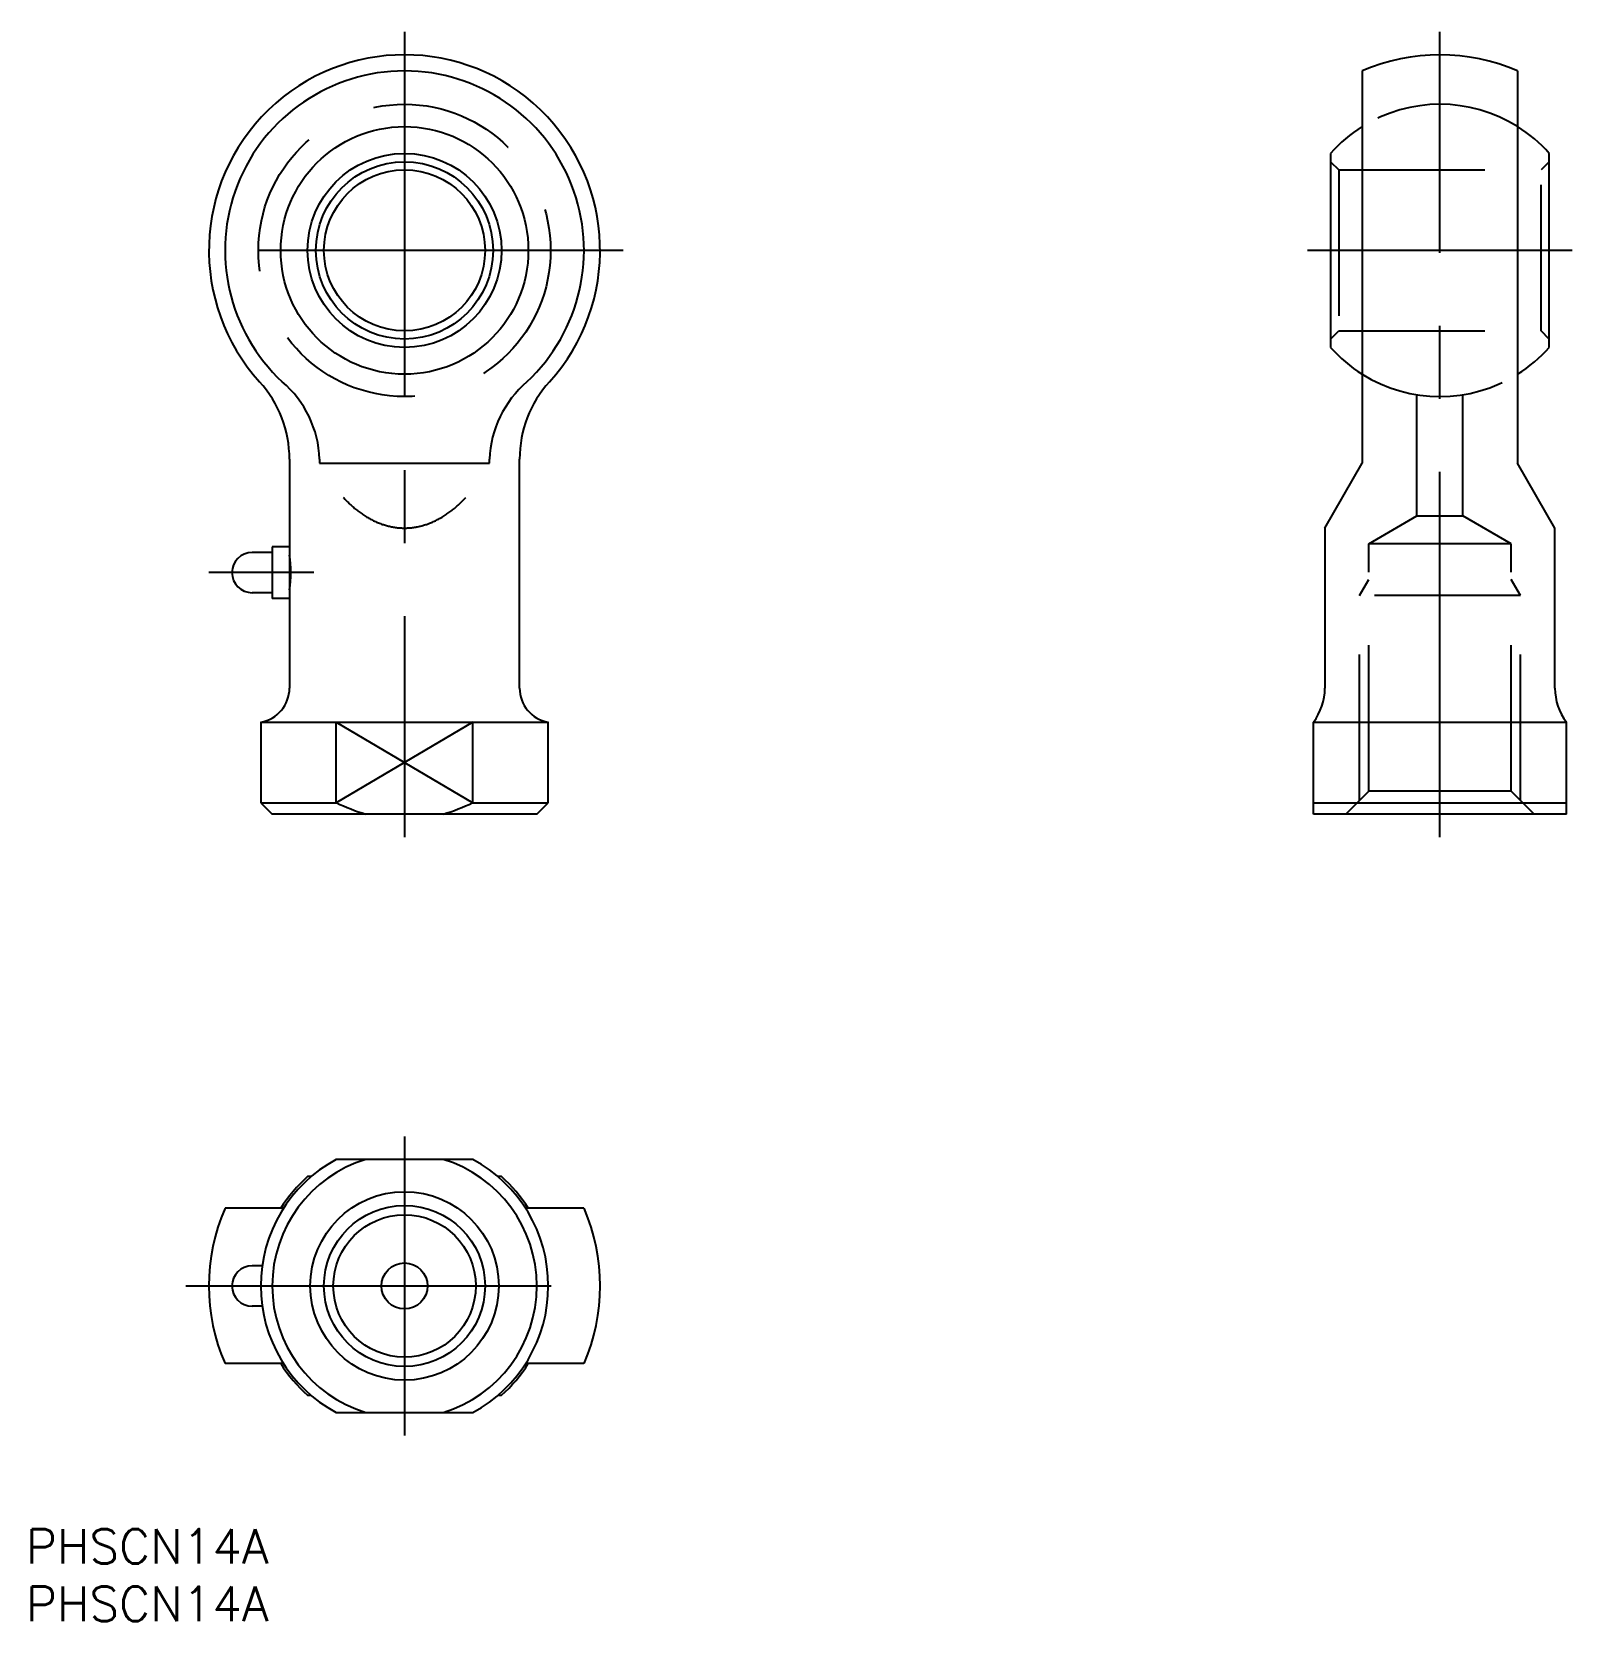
# Model space of a CAD drawing. Extents: x -32 to 102, y -29 to 109.
import ezdxf

# ---------------------------------------------------------------- set-up
doc = ezdxf.new("R2010")
doc.units = 0
doc.linetypes.add('CENTER', pattern=[50.8, 31.75, -6.35, 6.35, -6.35])
doc.linetypes.add('DASHED', pattern=[19.05, 12.7, -6.35])
doc.layers.get('0').update_dxf_attribs({"linetype": 'CONTINUOUS'})
doc.layers.add('CENTER', color=1, linetype='CENTER')
doc.styles.get("Standard").update_dxf_attribs({"font": 'txt.shx', "height": 3, "bigfont": 'bigfont.shx'})

msp = doc.modelspace()

# ---------------------------------------------------------------- linework, layer by layer
at = {"color": 7, "linetype": 'CONTINUOUS'}
for p, q in [((83.25, 105.6), (83.25, 71.5)), ((96.75, 105.6), (96.75, 71.5)), ((80.5, 98.43), (80.5, 81.57)), ((99.5, 81.57), (99.5, 98.43)), ((-10, 71.86), (-10, 51.96)), ((-7.38, 71.86), (-7.38, 71.5)), ((7.38, 71.5), (7.38, 71.86)), ((10, 51.96), (10, 71.86)), ((-7.38, 71.5), (7.38, 71.5)), ((80, 65.87), (83.25, 71.5)), ((100, 65.87), (96.75, 71.5)), ((80, 65.87), (80, 51.96)), ((100, 51.96), (100, 65.87)), ((-11.5, 63.75), (-13.25, 63.75)), ((-11.5, 64.25), (-11.5, 59.75)), ((-10, 64.25), (-11.5, 64.25)), ((-11.5, 60.25), (-13.25, 60.25)), ((-10, 59.75), (-11.5, 59.75)), ((-12.5, 49), (12.5, 49)), ((-12.5, 49), (-12.5, 42)), ((-5.94, 42), (-5.94, 49)), ((5.94, 42), (5.94, 49)), ((12.5, 42), (12.5, 49)), ((79, 49), (101, 49)), ((79, 41), (79, 49)), ((101, 41), (101, 49)), ((-12.5, 42), (-11.5, 41)), ((-12.5, 42), (-5.94, 42)), ((5.94, 42), (12.5, 42)), ((11.5, 41), (12.5, 42)), ((79, 42), (101, 42)), ((11.5, 41), (-11.5, 41)), ((101, 41), (79, 41)), ((5.94, 11), (-5.94, 11)), ((-8.12, 9.5), (-8.43, 9.5)), ((8.43, 9.5), (8.12, 9.5)), ((-10.52, 6.75), (-15.6, 6.75)), ((15.6, 6.75), (10.52, 6.75)), ((-12.38, 1.75), (-13.25, 1.75)), ((-12.38, -1.75), (-13.25, -1.75)), ((-10.52, -6.75), (-15.6, -6.75)), ((15.6, -6.75), (10.52, -6.75)), ((-8.43, -9.5), (-8.12, -9.5)), ((8.12, -9.5), (8.43, -9.5)), ((-5.94, -11), (5.94, -11))]:
    msp.add_line(p, q, dxfattribs=at)
at = {"color": 3, "linetype": 'DASHED'}
for p, q in [((80.5, 97.7), (81.2, 97)), ((81.2, 97), (81.2, 83)), ((81.2, 97), (98.8, 97)), ((99.5, 97.7), (98.8, 97)), ((98.8, 83), (98.8, 97)), ((80.5, 82.3), (81.2, 83)), ((81.2, 83), (98.8, 83)), ((99.5, 82.3), (98.8, 83)), ((88, 66.92), (88, 77.46)), ((92, 66.92), (92, 77.46)), ((83.81, 64.5), (88, 66.92)), ((88, 66.92), (92, 66.92)), ((96.19, 64.5), (92, 66.92)), ((83.81, 43), (83.81, 64.5)), ((96.19, 64.5), (83.81, 64.5)), ((96.19, 43), (96.19, 64.5)), ((83, 60), (83.81, 61.41)), ((97, 60), (96.19, 61.41)), ((97, 60), (83, 60)), ((83, 42.19), (83, 60)), ((97, 42.19), (97, 60)), ((83.81, 43), (81.81, 41)), ((96.19, 43), (83.81, 43)), ((96.19, 43), (98.19, 41))]:
    msp.add_line(p, q, dxfattribs=at)
at = {"color": 3, "linetype": 'CONTINUOUS'}
for p, q in [((5.94, 49), (-5.94, 42)), ((-5.94, 49), (5.94, 42))]:
    msp.add_line(p, q, dxfattribs=at)
at = {"color": 7, "linetype": 'CONTINUOUS'}
msp.add_polyline3d([(-5.34, 68.54, 0), (-5.26, 68.46, 0), (-5.19, 68.38, 0), (-5.11, 68.3, 0), (-5.04, 68.23, 0), (-4.96, 68.15, 0), (-4.88, 68.08, 0), (-4.81, 68, 0), (-4.73, 67.93, 0), (-4.65, 67.86, 0), (-4.57, 67.79, 0), (-4.49, 67.72, 0), (-4.42, 67.65, 0), (-4.34, 67.58, 0), (-4.26, 67.52, 0), (-4.18, 67.45, 0), (-4.1, 67.39, 0), (-4.02, 67.33, 0), (-3.94, 67.27, 0), (-3.86, 67.21, 0), (-3.77, 67.15, 0), (-3.69, 67.1, 0), (-3.61, 67.04, 0), (-3.53, 66.99, 0), (-3.45, 66.93, 0), (-3.36, 66.88, 0), (-3.28, 66.83, 0), (-3.2, 66.78, 0), (-3.11, 66.73, 0), (-3.03, 66.69, 0), (-2.95, 66.64, 0), (-2.86, 66.6, 0), (-2.78, 66.55, 0), (-2.69, 66.51, 0), (-2.61, 66.47, 0), (-2.52, 66.43, 0), (-2.44, 66.39, 0), (-2.35, 66.36, 0), (-2.27, 66.32, 0), (-2.18, 66.29, 0), (-2.1, 66.26, 0), (-2.01, 66.22, 0), (-1.92, 66.19, 0), (-1.84, 66.17, 0), (-1.75, 66.14, 0), (-1.66, 66.11, 0), (-1.58, 66.09, 0), (-1.49, 66.06, 0), (-1.4, 66.04, 0), (-1.32, 66.02, 0), (-1.23, 66, 0), (-1.14, 65.98, 0), (-1.05, 65.97, 0), (-0.97, 65.95, 0), (-0.88, 65.94, 0), (-0.79, 65.93, 0), (-0.7, 65.91, 0), (-0.62, 65.9, 0), (-0.53, 65.89, 0), (-0.44, 65.89, 0), (-0.35, 65.88, 0), (-0.26, 65.88, 0), (-0.18, 65.87, 0), (-0.09, 65.87, 0), (0, 65.87, 0), (0.09, 65.87, 0), (0.18, 65.87, 0), (0.26, 65.88, 0), (0.35, 65.88, 0), (0.44, 65.89, 0), (0.53, 65.89, 0), (0.62, 65.9, 0), (0.7, 65.91, 0), (0.79, 65.93, 0), (0.88, 65.94, 0), (0.97, 65.95, 0), (1.05, 65.97, 0), (1.14, 65.98, 0), (1.23, 66, 0), (1.32, 66.02, 0), (1.4, 66.04, 0), (1.49, 66.06, 0), (1.58, 66.09, 0), (1.66, 66.11, 0), (1.75, 66.14, 0), (1.84, 66.17, 0), (1.92, 66.19, 0), (2.01, 66.22, 0), (2.1, 66.26, 0), (2.18, 66.29, 0), (2.27, 66.32, 0), (2.35, 66.36, 0), (2.44, 66.39, 0), (2.52, 66.43, 0), (2.61, 66.47, 0), (2.69, 66.51, 0), (2.78, 66.55, 0), (2.86, 66.6, 0), (2.95, 66.64, 0), (3.03, 66.69, 0), (3.11, 66.73, 0), (3.2, 66.78, 0), (3.28, 66.83, 0), (3.36, 66.88, 0), (3.45, 66.93, 0), (3.53, 66.99, 0), (3.61, 67.04, 0), (3.69, 67.1, 0), (3.77, 67.15, 0), (3.86, 67.21, 0), (3.94, 67.27, 0), (4.02, 67.33, 0), (4.1, 67.39, 0), (4.18, 67.45, 0), (4.26, 67.52, 0), (4.34, 67.58, 0), (4.42, 67.65, 0), (4.49, 67.72, 0), (4.57, 67.79, 0), (4.65, 67.86, 0), (4.73, 67.93, 0), (4.81, 68, 0), (4.88, 68.08, 0), (4.96, 68.15, 0), (5.04, 68.23, 0), (5.11, 68.3, 0), (5.19, 68.38, 0), (5.26, 68.46, 0), (5.34, 68.54, 0)], dxfattribs=at)
at = {"color": 3, "linetype": 'DASHED'}
msp.add_circle((0, 90), 12.7, dxfattribs=at)
at = {"color": 7, "linetype": 'CONTINUOUS'}
for centre, radius in [((0, 90), 10.76), ((0, 90), 8.43), ((0, 90), 7.7), ((0, 90), 7), ((0, 0), 8.19), ((0, 0), 6.19), ((0, 0), 2)]:
    msp.add_circle(centre, radius, dxfattribs=at)
at = {"color": 3, "linetype": 'CONTINUOUS'}
msp.add_circle((0, 0), 7, dxfattribs=at)
at = {"color": 7, "linetype": 'CONTINUOUS'}
for centre, radius, start, end in [((0, 90), 17, 317.7946, 222.2054), ((90, 90), 17, 66.6056, 113.3944), ((0, 90), 15.6, 312.9488, 227.0512), ((90, 90), 12.7, 122.1066, 138.4201), ((90, 90), 12.7, 41.5799, 57.8934), ((90, 90), 12.7, 221.5799, 237.8934), ((90, 90), 12.7, 302.1066, 318.4201), ((-20, 71.86), 10, 0, 42.2054), ((-16.68, 71.5), 9.31, 2.1976, 49.4704), ((16.74, 71.47), 9.37, 130.7056, 177.6264), ((20, 71.86), 10, 137.7946, 180), ((-13.25, 62), 1.75, 90, 270), ((-19.89, 62), 10, 351.3754, 8.6246), ((-13, 51.96), 3, 279.5941, 0), ((13, 51.96), 3, 180, 260.4059), ((75.13, 51.96), 4.87, 322.6431, 0), ((104.87, 51.96), 4.87, 180, 217.3569), ((1.62, 57.7), 17.42, 244.2772, 253.3964), ((-1.62, 57.7), 17.42, 286.6036, 295.7228), ((0, 0), 12.5, 118.3576, 241.6424), ((0, 0), 11.5, 106.9574, 253.0426), ((0, 0), 11.5, 286.9574, 73.0426), ((0, 0), 12.5, 298.3576, 61.6424), ((0, 0), 12.7, 131.5799, 147.8934), ((0, 0), 12.7, 32.1066, 48.4201), ((0, 0), 17, 156.6056, 203.3944), ((0, 0), 17, 336.6056, 23.3944), ((-13.25, 0), 1.75, 90, 270), ((0, 0), 12.7, 212.1066, 228.4201), ((0, 0), 12.7, 311.5799, 327.8934)]:
    msp.add_arc(centre, radius, start, end, dxfattribs=at)
at = {"color": 3, "linetype": 'DASHED'}
for start, end in [(57.8934, 122.1066), (237.8934, 302.1066)]:
    msp.add_arc((90, 90), 12.7, start, end, dxfattribs=at)
at = {"layer": 'CENTER', "color": 1, "linetype": 'CENTER'}
for p, q in [((0, 109), (0, 39)), ((90, 39), (90, 109)), ((19, 90), (-19, 90)), ((101.5, 90), (78.5, 90)), ((-7.89, 62), (-17, 62)), ((0, 13), (0, -13)), ((-19, 0), (19, 0))]:
    msp.add_line(p, q, dxfattribs=at)

# ---------------------------------------------------------------- texts
at = {"color": 7, "linetype": 'CONTINUOUS'}
for p in [(-32.91, -24.13), (-32.91, -29.13)]:
    msp.add_text('PHSCN14A', height=3, dxfattribs=at).set_placement(p)

doc.saveas('drawing.dxf')
